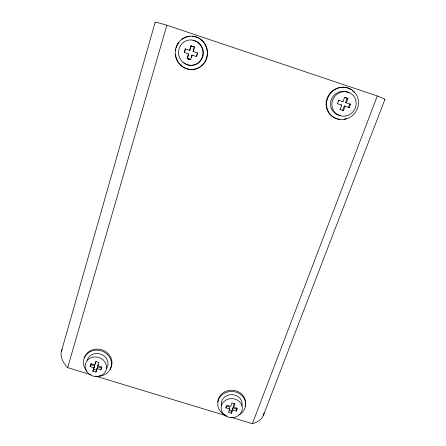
<?xml version="1.0" encoding="UTF-8"?>
<svg xmlns="http://www.w3.org/2000/svg" width="446" height="446" viewBox="0 0 446 446"><rect width="100%" height="100%" fill="white"/><g stroke="black" fill="none" stroke-linecap="round" stroke-linejoin="round"><path stroke-width="0.67" d="M232.712 409.952L236.436 411.084L236.402 409.038L232.695 407.912L232.712 409.952L231.48 413.286L228.497 412.383L229.729 409.043L229.729 407.008L226.64 406.066M229.729 409.043L225.994 407.906L226.016 406.557M61.476 351.102L155.13 22.356M91.001 374.712L67.658 367.627L166.865 25.21L377.305 95.99A53.509 1.639 18.3 0 1 384.591 99.514M90.075 366.551L90.928 364.75L94.725 365.904L93.9 367.716L90.075 366.551L90.9 363.791L94.73 364.956L96.074 361.438M185.229 48.87L185.542 49.015L184.477 52.578L184.159 52.461L185.229 48.87L189.84 50.448L191.183 45.988L190.91 45.827L189.556 50.32L189.84 50.448M90.928 364.75L91.257 363.646M96.453 370.86L95.912 372.081L92.863 371.156L93.9 367.716M94.73 364.956L95.773 361.494L98.834 362.425L97.785 365.887L101.61 367.047L100.768 369.806L96.955 368.641L95.912 372.081M187.13 58.37L188.474 53.905L188.764 54.011L187.426 58.443L187.13 58.37L190.849 59.586M92.863 371.156L94.725 365.904M190.576 59.519L191.931 55.059L196.474 56.586L197.333 52.923M193.269 51.602L193.012 51.48L194.372 46.986L190.91 45.827M96.899 369.678L97.763 366.829L101.554 367.983L101.889 366.885M191.423 57.69L192.193 55.159L191.931 55.059M193.659 50.326L194.372 46.986M196.658 55.995L197.377 53.626M225.994 407.906L226.981 405.23L230.716 406.367L231.953 403.011L234.942 403.92L233.698 407.276L237.434 408.413L236.436 411.084M337.499 103.745L338.77 100.278M340.114 109.471L341.703 105.15L337.366 103.712M342.21 101.465L342.98 101.688L344.58 97.34L347.952 98.471L346.347 102.814L345.555 102.586L347.15 98.271L347.952 98.471M231.48 413.286L231.468 411.229L232.695 407.912M234.295 403.58L233.682 405.247L233.698 407.276M344.284 106.02L342.701 110.307L343.47 110.591L345.065 106.276L344.284 106.02L349.263 107.676L350.545 104.219L345.555 102.586M236.402 409.038L236.798 407.973M231.028 417.222L252.369 423.7L377.305 95.99M263.229 415.705L384.943 99.397M100.768 369.806L101.554 367.983M96.955 368.641L97.763 366.829M97.785 365.887L98.326 364.683M350.545 104.219L349.731 103.979L348.454 107.419L349.263 107.676M93.693 369.327L96.726 370.247M229.099 410.51L231.468 411.229M95.667 376.129L227.031 416.007M340.945 104.905L341.703 105.15M191.183 45.988L194.623 47.142M344.914 97.523L347.15 98.271M193.012 51.48L197.561 53.035M338.035 100.066L342.98 101.688M184.159 52.461L188.764 54.011M339.924 109.381L343.47 110.591M67.658 367.627A47.326 22.846 15.2 0 1 62.105 349.402M155.503 22.713A54.128 1.678 18.7 0 1 166.865 25.21M264.054 412.862A46.858 22.4 21.7 0 1 252.369 423.7M225.637 415.354A13.982 12.588 2 0 1 220.486 396.461A13.982 12.588 2 0 1 242.027 395.63A13.982 12.588 2 0 1 239.006 414.841M217.793 402.013A13.932 12.549 2 0 1 233.955 390.395A13.932 12.549 2 0 1 245.11 406.234M221.439 405.96A10.487 9.444 2 0 1 231.625 394.638A10.487 9.444 2 0 1 241.994 405.96M86.669 370.877A14.205 12.839 17.5 0 1 90.811 351.376A14.205 12.839 17.5 0 1 110.982 360.206A14.205 12.839 17.5 0 1 98.611 376.106M84.428 357.932A14.149 12.795 17.5 0 1 103.422 350.389A14.149 12.795 17.5 0 1 110.067 369.204M87.26 360.1A10.654 9.628 17.5 0 1 101.56 354.442A10.654 9.628 17.5 0 1 106.572 368.586M352.429 90.605A16.396 15.593 -52.3 0 1 354.364 92.539M346.258 118.547A16.396 15.593 -52.3 0 1 344.524 119.015M339.724 119.288A16.396 15.593 -52.3 0 1 326.623 99.976A16.396 15.593 -52.3 0 1 347.668 87.957M348.309 88.191A16.396 15.593 -52.3 0 1 351.337 89.785M340.666 115.514A12.349 11.741 -52.2 0 1 331.3 99.698A12.349 11.741 -52.2 0 1 349.001 92.963M189.288 59.524A6.963 6.69 84 0 1 187.705 58.749M192.137 36.277A16.641 15.989 84 0 1 206.113 59.703A16.641 15.989 84 0 1 180.145 64.542M179.342 63.633A16.641 15.989 84 0 1 176.019 57.077M175.875 56.475A16.641 15.989 84 0 1 175.573 54.641M175.646 50.298A16.641 15.989 84 0 1 175.869 49.071M176.176 47.878A16.641 15.989 84 0 1 177.608 44.461M177.915 43.937A16.641 15.989 84 0 1 178.952 42.42M181.974 39.421A16.641 15.989 84 0 1 189.728 36.338M189.472 59.569A6.935 6.662 84 0 1 187.894 58.8M194.908 40.937A12.538 12.048 84 0 1 202.88 56.397A12.538 12.048 84 0 1 188.296 64.971M187.699 64.787A12.538 12.048 84 0 1 185.391 63.733M184.856 63.399A12.538 12.048 84 0 1 183.83 62.635M193.057 40.48A12.538 12.048 84 0 1 194.3 40.753M189.461 58.956A6.361 6.11 84 0 1 188.017 58.248M225.854 416.029A10.615 9.539 2 0 0 242.312 408.787A10.615 9.539 2 0 0 226.992 399.549A10.615 9.539 2 0 0 225.854 416.029M86.541 371.089A10.788 9.728 17.5 0 0 105.061 372.232A10.788 9.728 17.5 0 0 95.929 356.951A10.788 9.728 17.5 0 0 86.541 371.089M344.987 119.244A16.469 15.66 -52.3 0 0 354.916 92.64A16.469 15.66 -52.3 0 0 327.598 98.354A16.469 15.66 -52.3 0 0 344.987 119.244M345.929 115.954A12.521 11.903 -52 0 0 353.466 95.728A12.521 11.903 -52 0 0 332.699 100.088A12.521 11.903 -52 0 0 345.929 115.954M177.731 43.736A16.714 16.062 84 0 0 190.615 69.498A16.714 16.062 84 0 0 205.539 45.202A16.714 16.062 84 0 0 177.731 43.736M180.435 45.732A12.711 12.215 83.9 0 0 190.236 65.322A12.711 12.215 83.9 0 0 201.575 46.841A12.711 12.215 83.9 0 0 180.435 45.732"/></g></svg>
